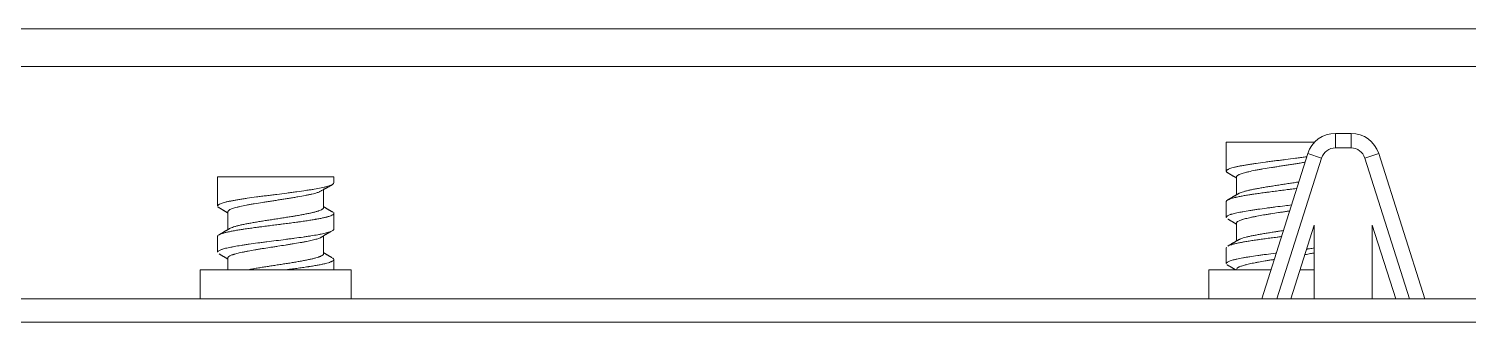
# Model space of a CAD drawing. Header units: millimetres. Extents: x 61566 to 667441, y 0 to 118800.
# Drawn here: x 440335.59 to 440385.14, y 63900.41 to 63910.51 of the extents above; entities that cross this region are included whole.
import ezdxf

# ---------------------------------------------------------------- set-up
doc = ezdxf.new("R2010")
doc.units = ezdxf.units.MM
doc.header["$LTSCALE"] = 200
doc.layers.add('LG-환기', color=2, linetype='Continuous')
doc.layers.add('환기유니트', color=6, linetype='Continuous')

# ---------------------------------------------------------------- blocks, each defined once
blk = doc.blocks.new('상업용 프리미엄환기 800~1000CMH')
at = {"layer": 'LG-환기', "color": 0, "linetype": 'Continuous', "lineweight": 18}
for p, q in [((771.8, 1271.357), (951.8, 1271.357)), ((951, 1270.557), (772.6, 1270.557)), ((856.179, 1265.555), (854.595, 1270.557)), ((855.119, 1270.557), (856.656, 1265.706)), ((855.595, 1270.557), (856.4, 1268.015)), ((856.4, 1268.015), (856.4, 1270.557)), ((858.144, 1265.706), (859.681, 1270.557)), ((858.4, 1270.557), (858.4, 1268.015)), ((858.4, 1268.015), (859.205, 1270.557)), ((860.205, 1270.557), (858.621, 1265.555)), ((862.025, 1269.557), (862.025, 1270.557)), ((891.55, 1270.557), (891.55, 1269.557)), ((896.75, 1269.557), (896.75, 1270.557)), ((858.4, 1269.557), (858.889, 1269.557)), ((859.888, 1269.557), (862.025, 1269.557)), ((861.075, 1269.541), (861.075, 1269.557)), ((891.55, 1269.557), (896.75, 1269.557)), ((892.15, 1269.557), (892.15, 1269.199)), ((895.8, 1269.151), (895.8, 1269.557)), ((861.425, 1268.794), (861.425, 1269.339)), ((861.075, 1267.951), (861.075, 1268.56)), ((861.425, 1268.794), (861.416, 1268.77)), ((892.5, 1268.997), (892.5, 1268.383)), ((896.15, 1268.405), (896.15, 1268.949)), ((892.15, 1268.154), (892.15, 1267.61)), ((895.8, 1267.561), (895.8, 1268.17)), ((861.425, 1267.205), (861.425, 1267.749)), ((892.5, 1267.408), (892.5, 1266.766)), ((896.136, 1267.389), (896.099, 1267.415)), ((896.15, 1266.357), (896.15, 1267.359)), ((861.075, 1266.361), (861.075, 1266.97)), ((892.15, 1266.564), (892.15, 1266.357)), ((861.425, 1265.157), (861.425, 1266.159)), ((892.15, 1266.357), (896.15, 1266.357)), ((856.179, 1265.555), (856.656, 1265.706)), ((858.621, 1265.555), (858.144, 1265.706)), ((857.132, 1264.857), (857.132, 1265.357)), ((857.132, 1265.357), (857.668, 1265.357)), ((857.668, 1264.857), (857.668, 1265.357)), ((858.382, 1265.157), (861.425, 1265.157)), ((857.668, 1264.857), (857.132, 1264.857)), ((705.484, 1262.557), (1034.788, 1262.557)), ((1051.8, 1261.257), (705.484, 1261.257))]:
    blk.add_line(p, q, dxfattribs=at)
for centre, radius, start, end in [((857.132, 1265.857), 1, 197.5713, 270), ((857.132, 1265.857), 0.5, 197.5713, 270), ((857.668, 1265.857), 0.5, 270, 342.4287), ((857.668, 1265.857), 1, 270, 342.4287)]:
    blk.add_arc(centre, radius, start, end, dxfattribs=at)
for points, knots in [([(861.075, 1269.542), (861.075, 1269.541), (861.075, 1269.539), (861.074, 1269.525), (861.066, 1269.51), (861.042, 1269.489), (861.033, 1269.482), (861.015, 1269.472), (861.009, 1269.468), (860.996, 1269.461), (860.988, 1269.458), (860.951, 1269.44), (860.914, 1269.426), (860.849, 1269.406), (860.825, 1269.399), (860.788, 1269.389), (860.775, 1269.385), (860.748, 1269.379), (860.734, 1269.375), (860.664, 1269.358), (860.603, 1269.344), (860.503, 1269.323), (860.468, 1269.316), (860.414, 1269.306), (860.396, 1269.302), (860.359, 1269.295), (860.34, 1269.292), (860.245, 1269.274), (860.166, 1269.26), (860.042, 1269.239), (860, 1269.233), (859.935, 1269.222), (859.914, 1269.219), (859.87, 1269.212), (859.848, 1269.209), (859.81, 1269.203), (859.794, 1269.2), (859.778, 1269.198)], [0, 0, 0, 0, 0.009199, 0.009199, 0.130294, 0.130294, 0.190842, 0.190842, 0.221115, 0.221115, 0.251389, 0.251389, 0.372484, 0.372484, 0.433032, 0.433032, 0.463305, 0.463305, 0.493579, 0.493579, 0.614674, 0.614674, 0.675222, 0.675222, 0.705495, 0.705495, 0.735769, 0.735769, 0.856864, 0.856864, 0.917412, 0.917412, 0.947685, 0.947685, 0.977959, 0.977959, 1, 1, 1, 1]), ([(893.835, 1269.557), (893.814, 1269.554), (893.793, 1269.552), (893.755, 1269.547), (893.738, 1269.545), (893.704, 1269.54), (893.687, 1269.538), (893.635, 1269.532), (893.601, 1269.527), (893.501, 1269.514), (893.37, 1269.497), (893.244, 1269.479), (893.152, 1269.466), (893.122, 1269.461), (893.077, 1269.454), (893.062, 1269.452), (893.033, 1269.448), (892.96, 1269.436), (892.891, 1269.425), (892.786, 1269.407), (892.736, 1269.398), (892.664, 1269.385), (892.641, 1269.381), (892.596, 1269.372), (892.574, 1269.368), (892.51, 1269.354), (892.432, 1269.337), (892.334, 1269.311), (892.281, 1269.293), (892.247, 1269.28), (892.236, 1269.275), (892.217, 1269.266), (892.208, 1269.262), (892.185, 1269.248), (892.161, 1269.23), (892.151, 1269.212), (892.15, 1269.199), (892.15, 1269.194), (892.153, 1269.185), (892.155, 1269.181), (892.164, 1269.168), (892.177, 1269.157), (892.195, 1269.146), (892.199, 1269.144)], [0, 0, 0, 0, 0.019274, 0.019274, 0.035337, 0.035337, 0.051399, 0.051399, 0.083524, 0.083524, 0.147775, 0.212025, 0.212025, 0.24415, 0.24415, 0.260213, 0.260213, 0.276275, 0.340526, 0.340526, 0.404776, 0.404776, 0.436901, 0.436901, 0.469026, 0.469026, 0.533277, 0.597527, 0.661778, 0.661778, 0.693903, 0.693903, 0.726028, 0.726028, 0.790278, 0.854529, 0.854529, 0.886654, 0.886654, 0.918779, 0.918779, 0.983029, 1, 1, 1, 1]), ([(892.5, 1268.997), (892.5, 1268.999), (892.5, 1269), (892.501, 1269.004), (892.501, 1269.006), (892.504, 1269.017), (892.516, 1269.036), (892.551, 1269.063), (892.587, 1269.081), (892.619, 1269.095), (892.63, 1269.099), (892.654, 1269.108), (892.666, 1269.113), (892.706, 1269.126), (892.765, 1269.144), (892.834, 1269.162), (892.89, 1269.175), (892.909, 1269.179), (892.949, 1269.188), (892.969, 1269.193), (893.032, 1269.206), (893.119, 1269.225), (893.214, 1269.243), (893.289, 1269.257), (893.314, 1269.261), (893.365, 1269.27), (893.392, 1269.275), (893.471, 1269.288), (893.578, 1269.306), (893.69, 1269.324), (893.775, 1269.337), (893.804, 1269.342), (893.862, 1269.351), (893.891, 1269.355), (893.979, 1269.368), (894.037, 1269.377), (894.154, 1269.395), (894.212, 1269.404), (894.3, 1269.418), (894.344, 1269.425), (894.387, 1269.432), (894.417, 1269.436), (894.431, 1269.438), (894.504, 1269.45), (894.618, 1269.468), (894.783, 1269.495), (894.889, 1269.513), (894.967, 1269.527), (894.993, 1269.531), (895.043, 1269.54), (895.067, 1269.544), (895.106, 1269.552), (895.121, 1269.554), (895.136, 1269.557)], [0, 0, 0, 0, 0.007439, 0.007439, 0.019507, 0.019507, 0.067779, 0.116051, 0.164322, 0.164322, 0.188458, 0.188458, 0.212594, 0.212594, 0.260865, 0.309137, 0.309137, 0.333273, 0.333273, 0.357409, 0.357409, 0.40568, 0.453952, 0.453952, 0.478088, 0.478088, 0.502223, 0.502223, 0.550495, 0.598767, 0.598767, 0.622902, 0.622902, 0.647038, 0.647038, 0.69531, 0.69531, 0.743581, 0.743581, 0.767717, 0.779785, 0.779785, 0.791853, 0.791853, 0.840125, 0.888396, 0.936668, 0.936668, 0.960804, 0.960804, 0.984939, 0.984939, 1, 1, 1, 1]), ([(858.718, 1269.03), (858.651, 1269.019), (858.588, 1269.008), (858.48, 1268.989), (858.434, 1268.98), (858.391, 1268.972)], [0, 0, 0, 0, 0.565024, 0.565024, 1, 1, 1, 1]), ([(859.709, 1268.977), (859.718, 1268.978), (859.726, 1268.98), (859.841, 1268.994), (859.945, 1269.007), (860.073, 1269.024), (860.099, 1269.027), (860.15, 1269.034), (860.225, 1269.044), (860.298, 1269.054), (860.44, 1269.075), (860.531, 1269.089), (860.639, 1269.106), (860.66, 1269.11), (860.703, 1269.117), (860.723, 1269.12), (860.784, 1269.13), (860.823, 1269.137), (860.935, 1269.158), (861.003, 1269.171), (861.08, 1269.187), (861.095, 1269.191), (861.124, 1269.197), (861.138, 1269.201), (861.179, 1269.211), (861.205, 1269.218), (861.274, 1269.238), (861.313, 1269.251), (861.358, 1269.272), (861.372, 1269.279), (861.394, 1269.293), (861.403, 1269.3), (861.42, 1269.318), (861.425, 1269.329), (861.425, 1269.339)], [0, 0, 0, 0, 0.009246, 0.009246, 0.122009, 0.122009, 0.1502, 0.1502, 0.178391, 0.234773, 0.234773, 0.347536, 0.347536, 0.375727, 0.375727, 0.403918, 0.403918, 0.460299, 0.460299, 0.573063, 0.573063, 0.601254, 0.601254, 0.629445, 0.629445, 0.685826, 0.685826, 0.79859, 0.79859, 0.854971, 0.854971, 0.911353, 0.911353, 1, 1, 1, 1]), ([(895.8, 1269.151), (895.8, 1269.147), (895.799, 1269.142), (895.797, 1269.134), (895.795, 1269.131), (895.791, 1269.124), (895.788, 1269.12), (895.773, 1269.103), (895.753, 1269.088), (895.7, 1269.061), (895.667, 1269.047), (895.616, 1269.029), (895.605, 1269.026), (895.583, 1269.019), (895.549, 1269.009), (895.512, 1268.999), (895.433, 1268.978), (895.374, 1268.965), (895.293, 1268.947), (895.277, 1268.944), (895.243, 1268.937), (895.192, 1268.926), (895.138, 1268.916), (895.028, 1268.895), (894.95, 1268.881), (894.848, 1268.863), (894.828, 1268.86), (894.786, 1268.853), (894.723, 1268.842), (894.659, 1268.832), (894.529, 1268.812), (894.441, 1268.798), (894.329, 1268.781), (894.306, 1268.778), (894.26, 1268.771), (894.238, 1268.767), (894.17, 1268.757), (894.125, 1268.75), (893.99, 1268.729), (893.9, 1268.715), (893.79, 1268.697), (893.768, 1268.694), (893.724, 1268.687), (893.702, 1268.683), (893.636, 1268.673), (893.594, 1268.666), (893.468, 1268.645), (893.387, 1268.631), (893.29, 1268.614), (893.27, 1268.611), (893.232, 1268.604), (893.213, 1268.6), (893.158, 1268.59), (893.122, 1268.583), (893.018, 1268.563), (892.954, 1268.549), (892.867, 1268.528), (892.838, 1268.521), (892.785, 1268.507), (892.76, 1268.5), (892.69, 1268.479), (892.65, 1268.465), (892.611, 1268.448), (892.604, 1268.446), (892.598, 1268.443)], [0, 0, 0, 0, 0.018577, 0.018577, 0.033274, 0.033274, 0.047971, 0.047971, 0.10676, 0.10676, 0.165549, 0.165549, 0.180247, 0.180247, 0.194944, 0.224339, 0.224339, 0.283128, 0.283128, 0.297825, 0.297825, 0.312522, 0.341917, 0.341917, 0.400706, 0.400706, 0.415403, 0.415403, 0.4301, 0.459495, 0.459495, 0.518284, 0.518284, 0.532981, 0.532981, 0.547679, 0.547679, 0.577073, 0.577073, 0.635862, 0.635862, 0.650559, 0.650559, 0.665257, 0.665257, 0.694651, 0.694651, 0.75344, 0.75344, 0.768138, 0.768138, 0.782835, 0.782835, 0.812229, 0.812229, 0.871019, 0.871019, 0.900413, 0.900413, 0.929808, 0.929808, 0.988597, 0.988597, 1, 1, 1, 1]), ([(858.386, 1268.802), (858.419, 1268.807), (858.452, 1268.812), (858.532, 1268.823), (858.581, 1268.83), (858.638, 1268.838), (858.647, 1268.839), (858.655, 1268.84)], [0, 0, 0, 0, 0.377422, 0.377422, 0.910477, 0.910477, 1, 1, 1, 1]), ([(859.46, 1268.2), (859.488, 1268.204), (859.517, 1268.209), (859.575, 1268.218), (859.619, 1268.225), (859.663, 1268.232), (859.692, 1268.236), (859.706, 1268.238), (859.779, 1268.25), (859.893, 1268.268), (860.058, 1268.295), (860.164, 1268.313), (860.242, 1268.327), (860.268, 1268.331), (860.318, 1268.34), (860.342, 1268.344), (860.415, 1268.358), (860.461, 1268.366), (860.549, 1268.384), (860.591, 1268.393), (860.652, 1268.407), (860.671, 1268.411), (860.709, 1268.421), (860.727, 1268.425), (860.78, 1268.439), (860.845, 1268.457), (860.9, 1268.475), (860.937, 1268.489), (860.948, 1268.493), (860.97, 1268.502), (860.98, 1268.507), (861, 1268.516), (861.009, 1268.521), (861.017, 1268.525)], [0, 0, 0, 0, 0.04092, 0.04092, 0.082504, 0.103296, 0.103296, 0.124088, 0.124088, 0.207256, 0.290424, 0.373592, 0.373592, 0.415176, 0.415176, 0.45676, 0.45676, 0.539928, 0.539928, 0.623096, 0.623096, 0.66468, 0.66468, 0.706264, 0.706264, 0.789432, 0.8726, 0.8726, 0.914184, 0.914184, 0.955768, 0.955768, 1, 1, 1, 1]), ([(861.369, 1268.735), (861.361, 1268.731), (861.333, 1268.717), (861.298, 1268.704), (861.264, 1268.693), (861.257, 1268.691), (861.242, 1268.686), (861.235, 1268.684), (861.212, 1268.678), (861.196, 1268.673), (861.146, 1268.66), (861.072, 1268.642), (860.987, 1268.624), (860.918, 1268.61), (860.895, 1268.606), (860.858, 1268.599), (860.846, 1268.597), (860.821, 1268.592), (860.757, 1268.581), (860.637, 1268.562), (860.522, 1268.544), (860.432, 1268.531), (860.387, 1268.525), (860.34, 1268.518), (860.309, 1268.514), (860.293, 1268.512), (860.213, 1268.5), (860.083, 1268.483), (859.882, 1268.456), (859.745, 1268.438), (859.657, 1268.426), (859.64, 1268.424), (859.605, 1268.42), (859.572, 1268.415), (859.54, 1268.411), (859.526, 1268.409)], [0, 0, 0, 0, 0.041903, 0.123735, 0.123735, 0.144194, 0.144194, 0.164652, 0.164652, 0.205568, 0.205568, 0.287401, 0.369234, 0.369234, 0.41015, 0.41015, 0.430608, 0.430608, 0.451066, 0.532899, 0.614732, 0.614732, 0.655648, 0.676106, 0.676106, 0.696564, 0.696564, 0.778397, 0.86023, 0.942062, 0.942062, 0.962521, 0.962521, 0.982979, 1, 1, 1, 1]), ([(892.15, 1268.154), (892.15, 1268.157), (892.15, 1268.16), (892.152, 1268.165), (892.153, 1268.169), (892.157, 1268.176), (892.16, 1268.179), (892.175, 1268.196), (892.195, 1268.209), (892.238, 1268.229), (892.255, 1268.235), (892.283, 1268.246), (892.293, 1268.249), (892.314, 1268.256), (892.324, 1268.259), (892.381, 1268.276), (892.434, 1268.29), (892.524, 1268.311), (892.556, 1268.318), (892.606, 1268.328), (892.623, 1268.332), (892.659, 1268.338), (892.677, 1268.342), (892.77, 1268.359), (892.849, 1268.372), (892.977, 1268.392), (893.021, 1268.399), (893.088, 1268.409), (893.111, 1268.412), (893.158, 1268.419), (893.182, 1268.423), (893.301, 1268.439), (893.399, 1268.453), (893.551, 1268.473), (893.602, 1268.48), (893.706, 1268.494), (893.759, 1268.501), (893.919, 1268.522), (894.026, 1268.536), (894.24, 1268.563), (894.347, 1268.576), (894.481, 1268.593), (894.507, 1268.597), (894.56, 1268.603), (894.639, 1268.613), (894.717, 1268.623), (894.87, 1268.643), (894.968, 1268.657), (895.088, 1268.674), (895.112, 1268.677), (895.159, 1268.684), (895.229, 1268.695), (895.296, 1268.705), (895.425, 1268.726), (895.505, 1268.74), (895.599, 1268.757), (895.618, 1268.76), (895.654, 1268.767), (895.672, 1268.77), (895.724, 1268.78), (895.756, 1268.787), (895.849, 1268.807), (895.903, 1268.82), (895.961, 1268.837), (895.973, 1268.84), (895.994, 1268.847), (896.005, 1268.851), (896.034, 1268.861), (896.051, 1268.868), (896.097, 1268.888), (896.12, 1268.902), (896.14, 1268.923), (896.145, 1268.93), (896.149, 1268.94), (896.15, 1268.944), (896.15, 1268.948), (896.15, 1268.948), (896.15, 1268.949)], [0, 0, 0, 0, 0.009646, 0.009646, 0.02248, 0.02248, 0.035313, 0.035313, 0.086648, 0.086648, 0.112315, 0.112315, 0.125148, 0.125148, 0.137982, 0.137982, 0.189317, 0.189317, 0.214984, 0.214984, 0.227817, 0.227817, 0.240651, 0.240651, 0.291985, 0.291985, 0.317653, 0.317653, 0.330486, 0.330486, 0.34332, 0.34332, 0.394654, 0.394654, 0.420322, 0.420322, 0.445989, 0.445989, 0.497323, 0.497323, 0.548658, 0.548658, 0.561491, 0.561491, 0.574325, 0.599992, 0.599992, 0.651327, 0.651327, 0.66416, 0.66416, 0.676994, 0.702661, 0.702661, 0.753995, 0.753995, 0.766829, 0.766829, 0.779663, 0.779663, 0.80533, 0.80533, 0.856664, 0.856664, 0.869498, 0.869498, 0.882332, 0.882332, 0.907999, 0.907999, 0.959333, 0.959333, 0.985, 0.985, 0.997834, 0.997834, 1, 1, 1, 1]), ([(896.15, 1268.404), (896.15, 1268.396), (896.144, 1268.379), (896.123, 1268.362), (896.102, 1268.349), (896.094, 1268.345), (896.077, 1268.336), (896.067, 1268.332), (896.035, 1268.319), (895.986, 1268.301), (895.923, 1268.284), (895.872, 1268.27), (895.844, 1268.263), (895.815, 1268.257), (895.796, 1268.252), (895.786, 1268.25), (895.734, 1268.238), (895.69, 1268.229), (895.598, 1268.211), (895.549, 1268.203), (895.445, 1268.185), (895.391, 1268.176), (895.32, 1268.166), (895.306, 1268.163), (895.277, 1268.159), (895.233, 1268.152), (895.189, 1268.146), (895.098, 1268.133), (894.974, 1268.115), (894.844, 1268.098), (894.761, 1268.086), (894.744, 1268.084), (894.71, 1268.08), (894.693, 1268.077), (894.642, 1268.071), (894.608, 1268.066), (894.505, 1268.053), (894.368, 1268.034), (894.228, 1268.017), (894.123, 1268.003), (894.088, 1267.999), (894.035, 1267.992), (894.018, 1267.99), (893.983, 1267.986), (893.895, 1267.975), (893.739, 1267.955), (893.605, 1267.938), (893.505, 1267.925), (893.455, 1267.918), (893.406, 1267.912), (893.374, 1267.907), (893.357, 1267.905), (893.277, 1267.894), (893.152, 1267.876), (892.976, 1267.849), (892.867, 1267.831), (892.802, 1267.82), (892.789, 1267.817), (892.763, 1267.813), (892.725, 1267.806), (892.689, 1267.8), (892.619, 1267.786), (892.531, 1267.769), (892.455, 1267.752), (892.41, 1267.741), (892.402, 1267.739), (892.385, 1267.734), (892.377, 1267.732), (892.353, 1267.726), (892.338, 1267.721), (892.295, 1267.708), (892.245, 1267.69), (892.209, 1267.672), (892.187, 1267.659), (892.18, 1267.654), (892.172, 1267.647), (892.169, 1267.645), (892.165, 1267.64), (892.154, 1267.629), (892.15, 1267.618), (892.15, 1267.6), (892.154, 1267.592), (892.161, 1267.583)], [0, 0, 0, 0, 0.03039, 0.062715, 0.062715, 0.078878, 0.078878, 0.09504, 0.09504, 0.127365, 0.15969, 0.15969, 0.175852, 0.183934, 0.183934, 0.192015, 0.192015, 0.22434, 0.22434, 0.256664, 0.256664, 0.288989, 0.288989, 0.297071, 0.297071, 0.305152, 0.321314, 0.321314, 0.353639, 0.385964, 0.385964, 0.394045, 0.394045, 0.402126, 0.402126, 0.418289, 0.418289, 0.450614, 0.482939, 0.482939, 0.499101, 0.499101, 0.507182, 0.507182, 0.515263, 0.547588, 0.579913, 0.579913, 0.596076, 0.604157, 0.604157, 0.612238, 0.612238, 0.644563, 0.676888, 0.709213, 0.709213, 0.717294, 0.717294, 0.725375, 0.741537, 0.741537, 0.773862, 0.806187, 0.806187, 0.814268, 0.814268, 0.82235, 0.82235, 0.838512, 0.838512, 0.870837, 0.903162, 0.903162, 0.919324, 0.919324, 0.927405, 0.927405, 0.935487, 0.967812, 0.967812, 1, 1, 1, 1]), ([(892.5, 1267.407), (892.5, 1267.41), (892.5, 1267.413), (892.503, 1267.425), (892.508, 1267.434), (892.52, 1267.447), (892.525, 1267.452), (892.536, 1267.461), (892.543, 1267.466), (892.564, 1267.48), (892.599, 1267.498), (892.645, 1267.516), (892.684, 1267.529), (892.698, 1267.533), (892.727, 1267.542), (892.742, 1267.547), (892.79, 1267.56), (892.858, 1267.578), (892.935, 1267.596), (892.997, 1267.609), (893.019, 1267.614), (893.062, 1267.623), (893.085, 1267.627), (893.153, 1267.641), (893.248, 1267.659), (893.349, 1267.677), (893.427, 1267.691), (893.467, 1267.698), (893.508, 1267.705), (893.535, 1267.709), (893.549, 1267.711), (893.618, 1267.723), (893.73, 1267.74), (893.901, 1267.767), (894.018, 1267.784), (894.107, 1267.798), (894.137, 1267.802), (894.195, 1267.811), (894.225, 1267.816), (894.312, 1267.83), (894.428, 1267.848), (894.543, 1267.866), (894.628, 1267.88), (894.656, 1267.885), (894.712, 1267.894), (894.739, 1267.898), (894.821, 1267.912), (894.927, 1267.929), (895.027, 1267.947), (895.1, 1267.96), (895.124, 1267.965), (895.171, 1267.974), (895.194, 1267.978), (895.262, 1267.992), (895.304, 1268.001), (895.385, 1268.019), (895.423, 1268.028), (895.476, 1268.041), (895.494, 1268.046), (895.527, 1268.055), (895.543, 1268.06), (895.589, 1268.074), (895.645, 1268.092), (895.689, 1268.109), (895.718, 1268.123), (895.731, 1268.129), (895.743, 1268.136), (895.748, 1268.139), (895.75, 1268.14), (895.751, 1268.141)], [0, 0, 0, 0, 0.011486, 0.011486, 0.0483, 0.0483, 0.066706, 0.066706, 0.085113, 0.085113, 0.121927, 0.15874, 0.15874, 0.177147, 0.177147, 0.195554, 0.195554, 0.232367, 0.269181, 0.269181, 0.287587, 0.287587, 0.305994, 0.305994, 0.342808, 0.379621, 0.379621, 0.398028, 0.407231, 0.407231, 0.416435, 0.416435, 0.453248, 0.490061, 0.526875, 0.526875, 0.545282, 0.545282, 0.563688, 0.563688, 0.600502, 0.637315, 0.637315, 0.655722, 0.655722, 0.674129, 0.674129, 0.710942, 0.747756, 0.747756, 0.766163, 0.766163, 0.784569, 0.784569, 0.821383, 0.821383, 0.858196, 0.858196, 0.876603, 0.876603, 0.89501, 0.89501, 0.931823, 0.968637, 0.968637, 0.987044, 0.996247, 0.996247, 1, 1, 1, 1]), ([(859.179, 1267.32), (859.255, 1267.33), (859.332, 1267.34), (859.515, 1267.363), (859.622, 1267.376), (859.756, 1267.393), (859.783, 1267.397), (859.836, 1267.403), (859.915, 1267.413), (859.992, 1267.423), (860.145, 1267.443), (860.244, 1267.457), (860.364, 1267.474), (860.388, 1267.477), (860.435, 1267.484), (860.504, 1267.495), (860.571, 1267.505), (860.7, 1267.526), (860.781, 1267.54), (860.875, 1267.557), (860.893, 1267.56), (860.929, 1267.567), (860.947, 1267.57), (860.999, 1267.58), (861.032, 1267.587), (861.124, 1267.607), (861.178, 1267.62), (861.237, 1267.637), (861.248, 1267.64), (861.27, 1267.647), (861.28, 1267.651), (861.309, 1267.661), (861.327, 1267.668), (861.373, 1267.688), (861.395, 1267.702), (861.416, 1267.723), (861.42, 1267.73), (861.424, 1267.74), (861.425, 1267.744), (861.425, 1267.748), (861.425, 1267.748), (861.425, 1267.749)], [0, 0, 0, 0, 0.068138, 0.068138, 0.163304, 0.163304, 0.187096, 0.187096, 0.210887, 0.258471, 0.258471, 0.353637, 0.353637, 0.377428, 0.377428, 0.40122, 0.448803, 0.448803, 0.543969, 0.543969, 0.56776, 0.56776, 0.591552, 0.591552, 0.639135, 0.639135, 0.734301, 0.734301, 0.758093, 0.758093, 0.781884, 0.781884, 0.829467, 0.829467, 0.924633, 0.924633, 0.972216, 0.972216, 0.996008, 0.996008, 1, 1, 1, 1]), ([(861.075, 1267.951), (861.075, 1267.947), (861.074, 1267.942), (861.072, 1267.934), (861.07, 1267.931), (861.066, 1267.924), (861.063, 1267.92), (861.048, 1267.903), (861.029, 1267.888), (860.976, 1267.861), (860.942, 1267.847), (860.891, 1267.829), (860.881, 1267.826), (860.859, 1267.819), (860.825, 1267.809), (860.787, 1267.799), (860.708, 1267.778), (860.649, 1267.765), (860.568, 1267.747), (860.552, 1267.744), (860.518, 1267.737), (860.467, 1267.726), (860.413, 1267.716), (860.303, 1267.695), (860.226, 1267.681), (860.124, 1267.663), (860.103, 1267.66), (860.061, 1267.653), (859.998, 1267.642), (859.934, 1267.632), (859.804, 1267.612), (859.716, 1267.598), (859.604, 1267.581), (859.581, 1267.578), (859.536, 1267.571), (859.513, 1267.567), (859.445, 1267.557), (859.4, 1267.55), (859.317, 1267.537), (859.28, 1267.531), (859.243, 1267.525)], [0, 0, 0, 0, 0.030876, 0.030876, 0.055305, 0.055305, 0.079733, 0.079733, 0.177447, 0.177447, 0.275161, 0.275161, 0.299589, 0.299589, 0.324017, 0.372874, 0.372874, 0.470588, 0.470588, 0.495016, 0.495016, 0.519445, 0.568301, 0.568301, 0.666015, 0.666015, 0.690444, 0.690444, 0.714872, 0.763729, 0.763729, 0.861442, 0.861442, 0.885871, 0.885871, 0.910299, 0.910299, 0.959156, 0.959156, 1, 1, 1, 1]), ([(895.8, 1267.561), (895.8, 1267.559), (895.8, 1267.557), (895.799, 1267.551), (895.798, 1267.547), (895.792, 1267.535), (895.78, 1267.519), (895.759, 1267.503), (895.739, 1267.491), (895.731, 1267.487), (895.716, 1267.479), (895.707, 1267.475), (895.662, 1267.455), (895.617, 1267.439), (895.537, 1267.416), (895.509, 1267.408), (895.462, 1267.396), (895.446, 1267.392), (895.413, 1267.384), (895.396, 1267.38), (895.31, 1267.36), (895.234, 1267.344), (895.11, 1267.32), (895.068, 1267.312), (894.979, 1267.296), (894.933, 1267.288), (894.794, 1267.264), (894.698, 1267.248), (894.573, 1267.229), (894.548, 1267.225), (894.497, 1267.217), (894.471, 1267.213), (894.394, 1267.201), (894.291, 1267.185), (894.188, 1267.17), (894.085, 1267.154), (894.033, 1267.146), (893.955, 1267.133), (893.929, 1267.129), (893.878, 1267.121), (893.852, 1267.117), (893.776, 1267.105), (893.675, 1267.089), (893.578, 1267.073), (893.506, 1267.061), (893.482, 1267.057), (893.435, 1267.049), (893.411, 1267.045), (893.295, 1267.025), (893.208, 1267.01), (893.087, 1266.986), (893.048, 1266.979), (892.991, 1266.967), (892.973, 1266.963), (892.937, 1266.954), (892.919, 1266.95), (892.834, 1266.93), (892.774, 1266.914), (892.701, 1266.891), (892.68, 1266.885), (892.662, 1266.878)], [0, 0, 0, 0, 0.008608, 0.008608, 0.0261, 0.0261, 0.061086, 0.096072, 0.096072, 0.113565, 0.113565, 0.131058, 0.131058, 0.20103, 0.20103, 0.236015, 0.236015, 0.253508, 0.253508, 0.271001, 0.271001, 0.340973, 0.340973, 0.375959, 0.375959, 0.410944, 0.410944, 0.480916, 0.480916, 0.498409, 0.498409, 0.515902, 0.515902, 0.550888, 0.585873, 0.585873, 0.620859, 0.620859, 0.638352, 0.638352, 0.655845, 0.655845, 0.690831, 0.725817, 0.725817, 0.74331, 0.74331, 0.760802, 0.760802, 0.830774, 0.830774, 0.86576, 0.86576, 0.883253, 0.883253, 0.900746, 0.900746, 0.970717, 0.970717, 1, 1, 1, 1]), ([(861.425, 1267.204), (861.425, 1267.196), (861.419, 1267.179), (861.399, 1267.162), (861.378, 1267.149), (861.37, 1267.145), (861.352, 1267.136), (861.342, 1267.132), (861.31, 1267.119), (861.261, 1267.101), (861.199, 1267.084), (861.147, 1267.07), (861.12, 1267.063), (861.091, 1267.057), (861.071, 1267.052), (861.061, 1267.05), (861.009, 1267.038), (860.966, 1267.029), (860.873, 1267.011), (860.824, 1267.003), (860.721, 1266.985), (860.667, 1266.976), (860.596, 1266.966), (860.581, 1266.963), (860.552, 1266.959), (860.508, 1266.952), (860.464, 1266.946), (860.373, 1266.933), (860.249, 1266.915), (860.119, 1266.898), (860.036, 1266.886), (860.019, 1266.884), (859.985, 1266.88), (859.968, 1266.877), (859.917, 1266.871), (859.883, 1266.866), (859.781, 1266.853), (859.643, 1266.834), (859.504, 1266.817), (859.399, 1266.803), (859.363, 1266.799), (859.311, 1266.792), (859.293, 1266.79), (859.258, 1266.786), (859.17, 1266.775), (859.077, 1266.763), (859.001, 1266.753), (858.994, 1266.752)], [0, 0, 0, 0, 0.05516, 0.113831, 0.113831, 0.143167, 0.143167, 0.172503, 0.172503, 0.231174, 0.289845, 0.289845, 0.319181, 0.333848, 0.333848, 0.348516, 0.348516, 0.407187, 0.407187, 0.465859, 0.465859, 0.52453, 0.52453, 0.539198, 0.539198, 0.553865, 0.583201, 0.583201, 0.641872, 0.700544, 0.700544, 0.715211, 0.715211, 0.729879, 0.729879, 0.759215, 0.759215, 0.817886, 0.876557, 0.876557, 0.905893, 0.905893, 0.920561, 0.920561, 0.935228, 0.9939, 1, 1, 1, 1]), ([(892.15, 1266.564), (892.15, 1266.576), (892.157, 1266.588), (892.174, 1266.603), (892.179, 1266.607), (892.19, 1266.614), (892.196, 1266.618), (892.217, 1266.629), (892.232, 1266.636), (892.288, 1266.658), (892.334, 1266.673), (892.404, 1266.692), (892.418, 1266.696), (892.449, 1266.703), (892.464, 1266.707), (892.513, 1266.718), (892.548, 1266.726), (892.657, 1266.749), (892.737, 1266.763), (892.848, 1266.782), (892.87, 1266.786), (892.916, 1266.793), (892.987, 1266.804), (893.06, 1266.815), (893.209, 1266.837), (893.314, 1266.851), (893.452, 1266.87), (893.48, 1266.874), (893.536, 1266.881), (893.564, 1266.885), (893.649, 1266.896), (893.706, 1266.904), (893.878, 1266.927), (893.994, 1266.942), (894.142, 1266.961), (894.172, 1266.965), (894.231, 1266.972), (894.26, 1266.976), (894.348, 1266.987), (894.464, 1267.001), (894.579, 1267.016), (894.664, 1267.027), (894.693, 1267.03), (894.749, 1267.038), (894.778, 1267.041), (894.918, 1267.06), (895.024, 1267.075), (895.178, 1267.097), (895.227, 1267.104), (895.3, 1267.116), (895.324, 1267.12), (895.371, 1267.127), (895.395, 1267.131), (895.463, 1267.143), (895.507, 1267.15), (895.591, 1267.165), (895.631, 1267.172), (895.707, 1267.187), (895.743, 1267.194), (895.794, 1267.205), (895.811, 1267.209), (895.843, 1267.216), (895.859, 1267.22), (895.934, 1267.238), (895.984, 1267.253), (896.045, 1267.275), (896.063, 1267.283), (896.086, 1267.294), (896.094, 1267.298), (896.107, 1267.305), (896.113, 1267.309), (896.139, 1267.328), (896.15, 1267.343), (896.15, 1267.359), (896.15, 1267.359), (896.15, 1267.359)], [0, 0, 0, 0, 0.045468, 0.045468, 0.059485, 0.059485, 0.073503, 0.073503, 0.101538, 0.101538, 0.157607, 0.157607, 0.171625, 0.171625, 0.185642, 0.185642, 0.213677, 0.213677, 0.269746, 0.269746, 0.283764, 0.283764, 0.297781, 0.325816, 0.325816, 0.381886, 0.381886, 0.395903, 0.395903, 0.40992, 0.40992, 0.437955, 0.437955, 0.494025, 0.494025, 0.508042, 0.508042, 0.52206, 0.52206, 0.550094, 0.578129, 0.578129, 0.592147, 0.592147, 0.606164, 0.606164, 0.662234, 0.662234, 0.690268, 0.690268, 0.704286, 0.704286, 0.718303, 0.718303, 0.746338, 0.746338, 0.774373, 0.774373, 0.802408, 0.802408, 0.816425, 0.816425, 0.830442, 0.830442, 0.886512, 0.886512, 0.914547, 0.914547, 0.928564, 0.928564, 0.942582, 0.942582, 0.998651, 0.998651, 1, 1, 1, 1]), ([(858.925, 1266.528), (858.951, 1266.532), (859.035, 1266.545), (859.177, 1266.567), (859.294, 1266.584), (859.382, 1266.598), (859.412, 1266.602), (859.471, 1266.611), (859.5, 1266.616), (859.588, 1266.63), (859.704, 1266.648), (859.818, 1266.666), (859.903, 1266.68), (859.931, 1266.685), (859.987, 1266.694), (860.015, 1266.698), (860.096, 1266.712), (860.202, 1266.729), (860.302, 1266.747), (860.375, 1266.76), (860.399, 1266.765), (860.447, 1266.774), (860.47, 1266.778), (860.537, 1266.792), (860.579, 1266.801), (860.66, 1266.819), (860.698, 1266.828), (860.752, 1266.841), (860.769, 1266.846), (860.802, 1266.855), (860.818, 1266.86), (860.864, 1266.874), (860.92, 1266.892), (860.964, 1266.909), (860.993, 1266.923), (861.007, 1266.929), (861.018, 1266.936), (861.024, 1266.939), (861.025, 1266.94), (861.026, 1266.941)], [0, 0, 0, 0, 0.031308, 0.096531, 0.161754, 0.161754, 0.194366, 0.194366, 0.226978, 0.226978, 0.292201, 0.357424, 0.357424, 0.390036, 0.390036, 0.422647, 0.422647, 0.487871, 0.553094, 0.553094, 0.585705, 0.585705, 0.618317, 0.618317, 0.68354, 0.68354, 0.748764, 0.748764, 0.781375, 0.781375, 0.813987, 0.813987, 0.87921, 0.944433, 0.944433, 0.977045, 0.993351, 0.993351, 1, 1, 1, 1]), ([(858.649, 1265.659), (858.666, 1265.662), (858.683, 1265.664), (858.727, 1265.67), (858.755, 1265.674), (858.811, 1265.681), (858.839, 1265.685), (858.924, 1265.696), (858.981, 1265.704), (859.153, 1265.727), (859.269, 1265.742), (859.417, 1265.761), (859.447, 1265.765), (859.506, 1265.772), (859.535, 1265.776), (859.623, 1265.787), (859.74, 1265.801), (859.854, 1265.816), (859.94, 1265.827), (859.968, 1265.83), (860.025, 1265.838), (860.053, 1265.841), (860.193, 1265.86), (860.3, 1265.875), (860.453, 1265.897), (860.503, 1265.904), (860.575, 1265.916), (860.599, 1265.92), (860.647, 1265.927), (860.67, 1265.931), (860.739, 1265.943), (860.782, 1265.95), (860.866, 1265.965), (860.906, 1265.972), (860.982, 1265.987), (861.018, 1265.994), (861.07, 1266.005), (861.086, 1266.009), (861.118, 1266.016), (861.134, 1266.02), (861.209, 1266.038), (861.259, 1266.053), (861.32, 1266.075), (861.338, 1266.083), (861.362, 1266.094), (861.369, 1266.098), (861.382, 1266.105), (861.388, 1266.109), (861.414, 1266.128), (861.425, 1266.143), (861.425, 1266.166), (861.423, 1266.173), (861.416, 1266.184), (861.412, 1266.188), (861.405, 1266.195), (861.4, 1266.199), (861.389, 1266.207), (861.382, 1266.211), (861.375, 1266.215)], [0, 0, 0, 0, 0.012567, 0.012567, 0.032644, 0.032644, 0.052722, 0.052722, 0.092876, 0.092876, 0.173184, 0.173184, 0.193261, 0.193261, 0.213338, 0.213338, 0.253492, 0.293647, 0.293647, 0.313724, 0.313724, 0.333801, 0.333801, 0.414109, 0.414109, 0.454263, 0.454263, 0.47434, 0.47434, 0.494417, 0.494417, 0.534572, 0.534572, 0.574726, 0.574726, 0.61488, 0.61488, 0.634957, 0.634957, 0.655034, 0.655034, 0.735342, 0.735342, 0.775497, 0.775497, 0.795574, 0.795574, 0.815651, 0.815651, 0.895959, 0.895959, 0.936113, 0.936113, 0.95619, 0.95619, 0.976268, 0.976268, 1, 1, 1, 1]), ([(861.075, 1266.361), (861.075, 1266.359), (861.075, 1266.357), (861.074, 1266.351), (861.073, 1266.347), (861.068, 1266.335), (861.055, 1266.319), (861.034, 1266.303), (861.014, 1266.291), (861.007, 1266.287), (860.991, 1266.279), (860.982, 1266.275), (860.937, 1266.255), (860.893, 1266.239), (860.813, 1266.216), (860.784, 1266.208), (860.737, 1266.196), (860.721, 1266.192), (860.688, 1266.184), (860.671, 1266.18), (860.585, 1266.16), (860.509, 1266.144), (860.386, 1266.12), (860.343, 1266.112), (860.254, 1266.096), (860.209, 1266.088), (860.07, 1266.064), (859.973, 1266.048), (859.848, 1266.029), (859.823, 1266.025), (859.772, 1266.017), (859.746, 1266.013), (859.669, 1266.001), (859.567, 1265.985), (859.463, 1265.97), (859.36, 1265.954), (859.308, 1265.946), (859.23, 1265.933), (859.204, 1265.929), (859.153, 1265.921), (859.127, 1265.917), (859.051, 1265.905), (858.951, 1265.889), (858.853, 1265.873), (858.781, 1265.861), (858.757, 1265.857), (858.726, 1265.852), (858.719, 1265.851), (858.712, 1265.85)], [0, 0, 0, 0, 0.011498, 0.011498, 0.034864, 0.034864, 0.081598, 0.128331, 0.128331, 0.151698, 0.151698, 0.175064, 0.175064, 0.268531, 0.268531, 0.315264, 0.315264, 0.338631, 0.338631, 0.361997, 0.361997, 0.455464, 0.455464, 0.502197, 0.502197, 0.54893, 0.54893, 0.642397, 0.642397, 0.665764, 0.665764, 0.68913, 0.68913, 0.735863, 0.782597, 0.782597, 0.82933, 0.82933, 0.852697, 0.852697, 0.876063, 0.876063, 0.922796, 0.96953, 0.96953, 0.992896, 0.992896, 1, 1, 1, 1])]:
    blk.add_open_spline(points, degree=3, knots=knots, dxfattribs=at)
for points in [[(861.402, 1269.378), (861.252, 1269.467), (861.101, 1269.557)], [(892.219, 1269.132), (892.36, 1269.049), (892.5, 1268.965)], [(896.093, 1269.009), (895.946, 1269.095), (895.8, 1269.182)], [(861.009, 1268.521), (861.178, 1268.622), (861.349, 1268.723)], [(892.607, 1268.448), (892.432, 1268.341), (892.255, 1268.235)], [(895.745, 1268.138), (895.919, 1268.242), (896.094, 1268.345)], [(861.368, 1267.809), (861.222, 1267.895), (861.075, 1267.982)], [(892.177, 1267.573), (892.339, 1267.479), (892.5, 1267.383)], [(896.102, 1267.414), (895.953, 1267.503), (895.8, 1267.592)], [(861.021, 1266.938), (861.195, 1267.042), (861.369, 1267.145)], [(892.683, 1266.887), (892.403, 1266.741), (892.183, 1266.61)], [(861.377, 1266.214), (861.228, 1266.303), (861.075, 1266.392)]]:
    blk.add_open_spline(points, degree=2, dxfattribs=at)

msp = doc.modelspace()

# ---------------------------------------------------------------- block references
at = {"layer": '환기유니트', "rotation": 180}
msp.add_blockref('상업용 프리미엄환기 800~1000CMH', (441238.24, 65171.769), dxfattribs=at)

doc.saveas('drawing.dxf')
